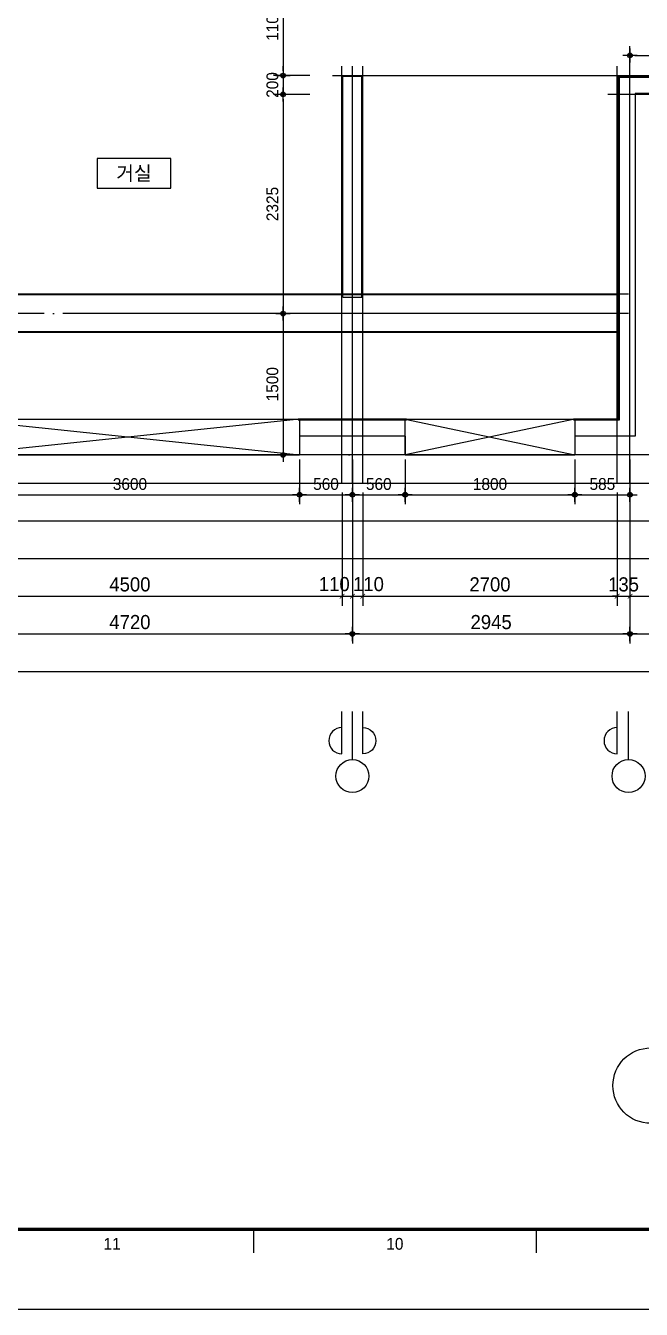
# Model space of a CAD drawing. Header units: millimetres. Extents: x 0 to 92204, y -190080 to 23760.
# Drawn here: x 59787 to 66318, y -190080 to -176458 of the extents above; entities that cross this region are included whole.
import ezdxf
from ezdxf.enums import TextEntityAlignment as Align

# ---------------------------------------------------------------- set-up
doc = ezdxf.new("R2010")
doc.units = ezdxf.units.MM
doc.header["$LTSCALE"] = 100
for name, pattern in [('AUDIT_D_220706163347-0', [0]), ('CEN', [62, 60, -1, 0, -1]), ('HIDDEN', [9.525, 6.35, -3.175])]:
    doc.linetypes.add(name, pattern=pattern)
doc.layers.get('defpoints').update_dxf_attribs({"color": 139})
for name, color, linetype in [('A-치수', 7, 'AUDIT_D_220706163347-0'), ('AA-BORD-FORM', 7, 'Continuous'), ('AA-BORD-TEXT', 3, 'Continuous'), ('AA-XXXX-DIMS', 7, 'Continuous'), ('AA-XXXX-SYMB', 7, 'Continuous'), ('CEN_CON', 1, 'CEN'), ('CEN_WALL', 12, 'CEN'), ('CONC', 2, 'Continuous'), ('DIM', 7, 'AUDIT_D_220706163347-0'), ('ELE3_CON', 7, 'Continuous'), ('MC', 135, 'Continuous'), ('WAL_DRY', 7, 'Continuous'), ('실명', 3, 'AUDIT_D_220706163347-0'), ('실명박스', 7, 'AUDIT_D_220706163347-0'), ('창호-open', 4, 'Continuous'), ('확장', 8, 'HIDDEN')]:
    doc.layers.add(name, color=color, linetype=linetype)
doc.styles.add('HAUD01', font='Dotum.ttf')
doc.styles.add('돋움', font='Dotum.ttf')
doc.styles.add('맑은고딕', font='malgun.ttf', dxfattribs={"width": 0.9})
doc.dimstyles.new('DIM-50', dxfattribs={"dimscale": 50, "dimtxt": 3, "dimasz": 1, "dimexe": 2, "dimexo": 2, "dimgap": 1, "dimtad": 1, "dimdec": 0, "dimzin": 0, "dimdsep": 46, "dimtxsty": '맑은고딕', "dimblk1": 'DIMDOT', "dimblk2": 'DIMDOT', "dimsah": 1, "dimcen": 0.09, "dimdle": 2, "dimclrd": 7, "dimclre": 7, "dimclrt": 3, "dimadec": 0, "dimazin": 0, "dimtfac": 1, "dimtdec": 0, "dimtix": 1, "dimtmove": 2, "dimatfit": 3, "dimldrblk": 'DIMDOT', "dimfxl": 1, "dimtolj": 1, "dimtzin": 0, "dimarcsym": 0})
doc.dimstyles.new('MCDIM-50', dxfattribs={"dimscale": 50, "dimtxt": 3, "dimasz": 1, "dimexe": 2, "dimexo": 2, "dimgap": 1, "dimtad": 1, "dimdec": 0, "dimzin": 0, "dimdsep": 46, "dimtxsty": '맑은고딕', "dimblk1": 'ARCHTICK', "dimblk2": 'ARCHTICK', "dimsah": 1, "dimcen": 0.09, "dimdle": 2, "dimclrd": 7, "dimclre": 7, "dimclrt": 3, "dimadec": 0, "dimazin": 0, "dimtfac": 1, "dimtdec": 0, "dimtix": 1, "dimtmove": 2, "dimatfit": 3, "dimldrblk": 'ARCHTICK', "dimfxl": 1, "dimtolj": 1, "dimtzin": 0, "dimarcsym": 0})
doc.dimstyles.new('내부100', dxfattribs={"dimscale": 50, "dimtxt": 2.5, "dimasz": 1, "dimexe": 2, "dimexo": 1, "dimgap": 1, "dimtad": 1, "dimdec": 0, "dimzin": 0, "dimdsep": 46, "dimtxsty": '돋움', "dimblk1": 'DIMDOT', "dimblk2": 'DIMDOT', "dimsah": 1, "dimcen": 0.09, "dimdle": 2, "dimclrd": 7, "dimclre": 7, "dimclrt": 3, "dimadec": 0, "dimazin": 0, "dimtfac": 1, "dimtdec": 0, "dimtix": 1, "dimtmove": 2, "dimatfit": 3, "dimldrblk": 'DIMDOT', "dimfxl": 1, "dimtolj": 1, "dimtzin": 0, "dimarcsym": 0})

# ---------------------------------------------------------------- blocks, each defined once
blk = doc.blocks.new('U-131B(확장)', base_point=(284085, -109270))
at = {"layer": 'CEN_CON'}
for p, q in [((292955, -109570), (292955, -105145)), ((299020, -109270), (283785, -109270))]:
    blk.add_line(p, q, dxfattribs=at)
at = {"layer": 'CEN_WALL'}
for p, q in [((295900, -109570), (295900, -105145)), ((299020, -105445), (295665, -105445)), ((295885, -107770), (288025, -107770))]:
    blk.add_line(p, q, dxfattribs=at)
at = {"layer": 'CONC'}
for p, q in [((292855, -107595), (292855, -105255)), ((293055, -105255), (292855, -105255)), ((293055, -107595), (293055, -105255)), ((295955, -105435), (295955, -109070)), ((296625, -105435), (295955, -105435)), ((292855, -107595), (293055, -107595)), ((293515, -109070), (292395, -109070)), ((292395, -109070), (292395, -109270)), ((293515, -109070), (293515, -109270)), ((295955, -109070), (295315, -109070)), ((295315, -109070), (295315, -109270)), ((293515, -109270), (292395, -109270)), ((296155, -109270), (295315, -109270))]:
    blk.add_line(p, q, dxfattribs=at)
at = {"layer": 'ELE3_CON'}
for p, q in [((288795, -109270), (292395, -109270)), ((293515, -109270), (295315, -109270))]:
    blk.add_line(p, q, dxfattribs=at)
at = {"layer": 'MC'}
for p, q in [((292845, -109570), (292845, -105145)), ((293065, -109570), (293065, -105145)), ((295765, -109570), (295765, -105145)), ((292745, -105245), (299020, -105245)), ((295885, -107565), (288025, -107565))]:
    blk.add_line(p, q, dxfattribs=at)
at = {"layer": 'WAL_DRY'}
for p, q in [((295775, -105255), (295775, -108890)), ((296640, -105255), (295775, -105255)), ((295785, -105265), (295785, -108900)), ((296640, -105265), (295785, -105265)), ((293530, -108890), (292380, -108890)), ((293530, -108900), (292380, -108900)), ((295775, -108890), (295300, -108890)), ((295785, -108900), (295300, -108900))]:
    blk.add_line(p, q, dxfattribs=at)
at = {"layer": '확장', "ltscale": 0.5, "const_width": 20, "flags": 128}
for points in [[(288335, -107565), (295765, -107565)], [(288335, -107965), (295765, -107965)]]:
    blk.add_lwpolyline(points, dxfattribs=at)
blk = doc.blocks.new('중심')
at = {"layer": 'DIM'}
blk.add_line((-350, 0), (0, 0), dxfattribs=at)
blk.add_circle((-470, 0), 120, dxfattribs=at)
blk = doc.blocks.new('DIMDOT')
at = {"layer": 'AA-XXXX-DIMS'}
for p, q in [((-1.5, 0), (1.5, 0)), ((0, -1.5), (0, 1.5))]:
    blk.add_line(p, q, dxfattribs=at)
for radius in [0.5, 0.25]:
    blk.add_circle((0, 0), radius, dxfattribs=at)
blk = doc.blocks.new('*D2541')
at = {"layer": 'defpoints', "color": 0, "transparency": 16777216}
for p in [(8379, -205073), (13099, -205073), (13099, -206673)]:
    blk.add_point(p, dxfattribs=at)
at = {"layer": 'DIM', "color": 7, "lineweight": -2, "transparency": 16777216}
for p, q in [((8379, -205173), (8379, -206773)), ((13099, -205173), (13099, -206773)), ((8429, -206673), (13049, -206673))]:
    blk.add_line(p, q, dxfattribs=at)
at = {"layer": 'DIM', "color": 7, "lineweight": -2, "transparency": 16777216, "xscale": 50, "yscale": 50, "zscale": 50, "rotation": 180}
blk.add_blockref('DIMDOT', (8379, -206673), dxfattribs=at)
at = {"layer": 'DIM', "color": 7, "lineweight": -2, "transparency": 16777216, "xscale": 50, "yscale": 50, "zscale": 50}
blk.add_blockref('DIMDOT', (13099, -206673), dxfattribs=at)
at = {"layer": 'DIM', "color": 3, "transparency": 16777216, "insert": (10739, -206548), "char_height": 150, "attachment_point": 5, "style": 'HAUD01'}
blk.add_mtext('\\A1;4720', dxfattribs=at)
blk = doc.blocks.new('*D2542')
at = {"layer": 'defpoints', "color": 0, "transparency": 16777216}
for p in [(13099, -205073), (16044, -205073), (16044, -206673)]:
    blk.add_point(p, dxfattribs=at)
at = {"layer": 'DIM', "color": 7, "lineweight": -2, "transparency": 16777216}
for p, q in [((13099, -205173), (13099, -206773)), ((16044, -205173), (16044, -206773)), ((13149, -206673), (15994, -206673))]:
    blk.add_line(p, q, dxfattribs=at)
at = {"layer": 'DIM', "color": 7, "lineweight": -2, "transparency": 16777216, "xscale": 50, "yscale": 50, "zscale": 50, "rotation": 180}
blk.add_blockref('DIMDOT', (13099, -206673), dxfattribs=at)
at = {"layer": 'DIM', "color": 7, "lineweight": -2, "transparency": 16777216, "xscale": 50, "yscale": 50, "zscale": 50}
blk.add_blockref('DIMDOT', (16044, -206673), dxfattribs=at)
at = {"layer": 'DIM', "color": 3, "transparency": 16777216, "insert": (14571, -206548), "char_height": 150, "attachment_point": 5, "style": 'HAUD01'}
blk.add_mtext('\\A1;2945', dxfattribs=at)
blk = doc.blocks.new('*D2543')
at = {"layer": 'defpoints', "color": 0, "transparency": 16777216}
for p in [(16044, -205073), (19344, -205073), (19344, -206673)]:
    blk.add_point(p, dxfattribs=at)
at = {"layer": 'DIM', "color": 7, "lineweight": -2, "transparency": 16777216}
for p, q in [((16044, -205173), (16044, -206773)), ((19344, -205173), (19344, -206773)), ((16094, -206673), (19294, -206673))]:
    blk.add_line(p, q, dxfattribs=at)
at = {"layer": 'DIM', "color": 7, "lineweight": -2, "transparency": 16777216, "xscale": 50, "yscale": 50, "zscale": 50, "rotation": 180}
blk.add_blockref('DIMDOT', (16044, -206673), dxfattribs=at)
at = {"layer": 'DIM', "color": 7, "lineweight": -2, "transparency": 16777216, "xscale": 50, "yscale": 50, "zscale": 50}
blk.add_blockref('DIMDOT', (19344, -206673), dxfattribs=at)
at = {"layer": 'DIM', "color": 3, "transparency": 16777216, "insert": (17694, -206548), "char_height": 150, "attachment_point": 5, "style": 'HAUD01'}
blk.add_mtext('\\A1;3300', dxfattribs=at)
blk = doc.blocks.new('*D2548')
at = {"layer": 'defpoints', "color": 0, "transparency": 16777216}
for p in [(4534, -205073), (30049, -205073), (30049, -207073)]:
    blk.add_point(p, dxfattribs=at)
at = {"layer": 'DIM', "color": 7, "lineweight": -2, "transparency": 16777216}
for p, q in [((4534, -205173), (4534, -207173)), ((30049, -205173), (30049, -207173)), ((4584, -207073), (29999, -207073))]:
    blk.add_line(p, q, dxfattribs=at)
at = {"layer": 'DIM', "color": 7, "lineweight": -2, "transparency": 16777216, "xscale": 50, "yscale": 50, "zscale": 50, "rotation": 180}
blk.add_blockref('DIMDOT', (4534, -207073), dxfattribs=at)
at = {"layer": 'DIM', "color": 7, "lineweight": -2, "transparency": 16777216, "xscale": 50, "yscale": 50, "zscale": 50}
blk.add_blockref('DIMDOT', (30049, -207073), dxfattribs=at)
at = {"layer": 'DIM', "color": 3, "transparency": 16777216, "insert": (17291, -206948), "char_height": 150, "attachment_point": 5, "style": 'HAUD01'}
blk.add_mtext('\\A1;25515', dxfattribs=at)
blk = doc.blocks.new('_ArchTick')
at = {"color": 0, "linetype": 'ByBlock', "const_width": 0.15}
blk.add_lwpolyline([(-0.5, -0.5), (0.5, 0.5)], dxfattribs=at)
blk = doc.blocks.new('*D2553')
at = {"layer": 'defpoints', "color": 0, "linetype": 'ByBlock', "transparency": 16777216}
for p in [(8489, -205073), (12989, -205073), (12989, -206273)]:
    blk.add_point(p, dxfattribs=at)
at = {"layer": 'DIM', "color": 7, "linetype": 'ByBlock', "lineweight": -2, "transparency": 16777216}
for p, q in [((8489, -205173), (8489, -206373)), ((12989, -205173), (12989, -206373)), ((8389, -206273), (13089, -206273))]:
    blk.add_line(p, q, dxfattribs=at)
at = {"layer": 'DIM', "color": 7, "linetype": 'ByBlock', "lineweight": -2, "transparency": 16777216, "xscale": 50, "yscale": 50, "zscale": 50, "rotation": 180}
blk.add_blockref('_ArchTick', (8489, -206273), dxfattribs=at)
at = {"layer": 'DIM', "color": 7, "linetype": 'ByBlock', "lineweight": -2, "transparency": 16777216, "xscale": 50, "yscale": 50, "zscale": 50}
blk.add_blockref('_ArchTick', (12989, -206273), dxfattribs=at)
at = {"layer": 'DIM', "color": 3, "linetype": 'ByBlock', "transparency": 16777216, "insert": (10739, -206148), "char_height": 150, "attachment_point": 5, "style": 'HAUD01'}
blk.add_mtext('\\A1;4500', dxfattribs=at)
blk = doc.blocks.new('*D2554')
at = {"layer": 'defpoints', "color": 0, "linetype": 'ByBlock', "transparency": 16777216}
for p in [(12989, -205073), (13099, -205073), (13099, -206273)]:
    blk.add_point(p, dxfattribs=at)
at = {"layer": 'DIM', "color": 7, "linetype": 'ByBlock', "lineweight": -2, "transparency": 16777216}
for p, q in [((12989, -205173), (12989, -206373)), ((13099, -205173), (13099, -206373)), ((12889, -206273), (13199, -206273))]:
    blk.add_line(p, q, dxfattribs=at)
at = {"layer": 'DIM', "color": 7, "linetype": 'ByBlock', "lineweight": -2, "transparency": 16777216, "xscale": 50, "yscale": 50, "zscale": 50, "rotation": 180}
blk.add_blockref('_ArchTick', (12989, -206273), dxfattribs=at)
at = {"layer": 'DIM', "color": 7, "linetype": 'ByBlock', "lineweight": -2, "transparency": 16777216, "xscale": 50, "yscale": 50, "zscale": 50}
blk.add_blockref('_ArchTick', (13099, -206273), dxfattribs=at)
at = {"layer": 'DIM', "color": 3, "linetype": 'ByBlock', "transparency": 16777216, "insert": (12907, -206145), "char_height": 150, "attachment_point": 5, "style": 'HAUD01'}
blk.add_mtext('\\A1;110', dxfattribs=at)
blk = doc.blocks.new('*D2555')
at = {"layer": 'defpoints', "color": 0, "linetype": 'ByBlock', "transparency": 16777216}
for p in [(13099, -205073), (13209, -205073), (13209, -206273)]:
    blk.add_point(p, dxfattribs=at)
at = {"layer": 'DIM', "color": 7, "linetype": 'ByBlock', "lineweight": -2, "transparency": 16777216}
for p, q in [((13099, -205173), (13099, -206373)), ((13209, -205173), (13209, -206373)), ((12999, -206273), (13309, -206273))]:
    blk.add_line(p, q, dxfattribs=at)
at = {"layer": 'DIM', "color": 7, "linetype": 'ByBlock', "lineweight": -2, "transparency": 16777216, "xscale": 50, "yscale": 50, "zscale": 50, "rotation": 180}
blk.add_blockref('_ArchTick', (13099, -206273), dxfattribs=at)
at = {"layer": 'DIM', "color": 7, "linetype": 'ByBlock', "lineweight": -2, "transparency": 16777216, "xscale": 50, "yscale": 50, "zscale": 50}
blk.add_blockref('_ArchTick', (13209, -206273), dxfattribs=at)
at = {"layer": 'DIM', "color": 3, "linetype": 'ByBlock', "transparency": 16777216, "insert": (13270, -206145), "char_height": 150, "attachment_point": 5, "style": 'HAUD01'}
blk.add_mtext('\\A1;110', dxfattribs=at)
blk = doc.blocks.new('*D2556')
at = {"layer": 'defpoints', "color": 0, "linetype": 'ByBlock', "transparency": 16777216}
for p in [(13209, -205073), (15909, -205073), (15909, -206273)]:
    blk.add_point(p, dxfattribs=at)
at = {"layer": 'DIM', "color": 7, "linetype": 'ByBlock', "lineweight": -2, "transparency": 16777216}
for p, q in [((13209, -205173), (13209, -206373)), ((15909, -205173), (15909, -206373)), ((13109, -206273), (16009, -206273))]:
    blk.add_line(p, q, dxfattribs=at)
at = {"layer": 'DIM', "color": 7, "linetype": 'ByBlock', "lineweight": -2, "transparency": 16777216, "xscale": 50, "yscale": 50, "zscale": 50, "rotation": 180}
blk.add_blockref('_ArchTick', (13209, -206273), dxfattribs=at)
at = {"layer": 'DIM', "color": 7, "linetype": 'ByBlock', "lineweight": -2, "transparency": 16777216, "xscale": 50, "yscale": 50, "zscale": 50}
blk.add_blockref('_ArchTick', (15909, -206273), dxfattribs=at)
at = {"layer": 'DIM', "color": 3, "linetype": 'ByBlock', "transparency": 16777216, "insert": (14559, -206148), "char_height": 150, "attachment_point": 5, "style": 'HAUD01'}
blk.add_mtext('\\A1;2700', dxfattribs=at)
blk = doc.blocks.new('*D2557')
at = {"layer": 'defpoints', "color": 0, "linetype": 'ByBlock', "transparency": 16777216}
for p in [(15909, -205073), (16044, -205073), (16044, -206273)]:
    blk.add_point(p, dxfattribs=at)
at = {"layer": 'DIM', "color": 7, "linetype": 'ByBlock', "lineweight": -2, "transparency": 16777216}
for p, q in [((15909, -205173), (15909, -206373)), ((16044, -205173), (16044, -206373)), ((15909, -206273), (15859, -206273)), ((15909, -206273), (16044, -206273)), ((16044, -206273), (16094, -206273))]:
    blk.add_line(p, q, dxfattribs=at)
at = {"layer": 'DIM', "color": 7, "linetype": 'ByBlock', "lineweight": -2, "transparency": 16777216, "xscale": 50, "yscale": 50, "zscale": 50}
blk.add_blockref('_ArchTick', (15909, -206273), dxfattribs=at)
at = {"layer": 'DIM', "color": 7, "linetype": 'ByBlock', "lineweight": -2, "transparency": 16777216, "xscale": 50, "yscale": 50, "zscale": 50, "rotation": 180}
blk.add_blockref('_ArchTick', (16044, -206273), dxfattribs=at)
at = {"layer": 'DIM', "color": 3, "linetype": 'ByBlock', "transparency": 16777216, "insert": (15976, -206148), "char_height": 150, "attachment_point": 5, "style": 'HAUD01'}
blk.add_mtext('\\A1;135', dxfattribs=at)
blk = doc.blocks.new('XR-FORM 청주월명')
at = {"layer": 'AA-BORD-FORM', "color": 2}
for p, q in [((241, 17), (241, 12)), ((301, 17), (301, 12))]:
    blk.add_line(p, q, dxfattribs=at)
at = {"layer": 'AA-BORD-FORM', "color": 1}
blk.add_lwpolyline([(0, 0), (841, 0), (841, 594), (0, 594)], close=True, dxfattribs=at)
at = {"layer": 'AA-BORD-FORM', "color": 2, "const_width": 0.682}
blk.add_lwpolyline([(21, 17), (21, 577), (821, 577), (821, 17)], close=True, dxfattribs=at)
at = {"layer": 'AA-BORD-TEXT', "color": 7, "style": 'HAUD01'}
for s, p in [('11', (211, 13.9)), ('10', (271, 13.9))]:
    blk.add_text(s, height=2.5, dxfattribs=at).set_placement(p, align=Align.MIDDLE_CENTER)
blk = doc.blocks.new('*D1564')
at = {"layer": 'defpoints', "color": 0, "transparency": 16777216}
for p in [(59093, -181013), (62693, -181013), (62693, -181436)]:
    blk.add_point(p, dxfattribs=at)
at = {"layer": 'DIM', "color": 7, "lineweight": -2, "transparency": 16777216}
for p, q in [((59093, -181063), (59093, -181536)), ((62693, -181063), (62693, -181536)), ((59143, -181436), (62643, -181436))]:
    blk.add_line(p, q, dxfattribs=at)
at = {"layer": 'DIM', "color": 7, "lineweight": -2, "transparency": 16777216, "xscale": 50, "yscale": 50, "zscale": 50, "rotation": 180}
blk.add_blockref('DIMDOT', (59093, -181436), dxfattribs=at)
at = {"layer": 'DIM', "color": 7, "lineweight": -2, "transparency": 16777216, "xscale": 50, "yscale": 50, "zscale": 50}
blk.add_blockref('DIMDOT', (62693, -181436), dxfattribs=at)
at = {"layer": 'DIM', "color": 3, "transparency": 16777216, "insert": (60893, -181323), "char_height": 125, "attachment_point": 5, "style": '돋움'}
blk.add_mtext('\\A1;3600', dxfattribs=at)
blk = doc.blocks.new('*D1565')
at = {"layer": 'defpoints', "color": 0, "transparency": 16777216}
for p in [(62693, -181013), (63253, -181013), (63253, -181436)]:
    blk.add_point(p, dxfattribs=at)
at = {"layer": 'DIM', "color": 7, "lineweight": -2, "transparency": 16777216}
for p, q in [((62693, -181063), (62693, -181536)), ((63253, -181063), (63253, -181536)), ((62743, -181436), (63203, -181436))]:
    blk.add_line(p, q, dxfattribs=at)
at = {"layer": 'DIM', "color": 7, "lineweight": -2, "transparency": 16777216, "xscale": 50, "yscale": 50, "zscale": 50, "rotation": 180}
blk.add_blockref('DIMDOT', (62693, -181436), dxfattribs=at)
at = {"layer": 'DIM', "color": 7, "lineweight": -2, "transparency": 16777216, "xscale": 50, "yscale": 50, "zscale": 50}
blk.add_blockref('DIMDOT', (63253, -181436), dxfattribs=at)
at = {"layer": 'DIM', "color": 3, "transparency": 16777216, "insert": (62973, -181323), "char_height": 125, "attachment_point": 5, "style": '돋움'}
blk.add_mtext('\\A1;560', dxfattribs=at)
blk = doc.blocks.new('*D1566')
at = {"layer": 'defpoints', "color": 0, "transparency": 16777216}
for p in [(63253, -181013), (63813, -181013), (63813, -181436)]:
    blk.add_point(p, dxfattribs=at)
at = {"layer": 'DIM', "color": 7, "lineweight": -2, "transparency": 16777216}
for p, q in [((63253, -181063), (63253, -181536)), ((63813, -181063), (63813, -181536)), ((63303, -181436), (63763, -181436))]:
    blk.add_line(p, q, dxfattribs=at)
at = {"layer": 'DIM', "color": 7, "lineweight": -2, "transparency": 16777216, "xscale": 50, "yscale": 50, "zscale": 50, "rotation": 180}
blk.add_blockref('DIMDOT', (63253, -181436), dxfattribs=at)
at = {"layer": 'DIM', "color": 7, "lineweight": -2, "transparency": 16777216, "xscale": 50, "yscale": 50, "zscale": 50}
blk.add_blockref('DIMDOT', (63813, -181436), dxfattribs=at)
at = {"layer": 'DIM', "color": 3, "transparency": 16777216, "insert": (63533, -181323), "char_height": 125, "attachment_point": 5, "style": '돋움'}
blk.add_mtext('\\A1;560', dxfattribs=at)
blk = doc.blocks.new('*D1567')
at = {"layer": 'defpoints', "color": 0, "transparency": 16777216}
for p in [(63813, -181013), (65613, -181013), (65613, -181436)]:
    blk.add_point(p, dxfattribs=at)
at = {"layer": 'DIM', "color": 7, "lineweight": -2, "transparency": 16777216}
for p, q in [((63813, -181063), (63813, -181536)), ((65613, -181063), (65613, -181536)), ((63863, -181436), (65563, -181436))]:
    blk.add_line(p, q, dxfattribs=at)
at = {"layer": 'DIM', "color": 7, "lineweight": -2, "transparency": 16777216, "xscale": 50, "yscale": 50, "zscale": 50, "rotation": 180}
blk.add_blockref('DIMDOT', (63813, -181436), dxfattribs=at)
at = {"layer": 'DIM', "color": 7, "lineweight": -2, "transparency": 16777216, "xscale": 50, "yscale": 50, "zscale": 50}
blk.add_blockref('DIMDOT', (65613, -181436), dxfattribs=at)
at = {"layer": 'DIM', "color": 3, "transparency": 16777216, "insert": (64713, -181323), "char_height": 125, "attachment_point": 5, "style": '돋움'}
blk.add_mtext('\\A1;1800', dxfattribs=at)
blk = doc.blocks.new('*D1568')
at = {"layer": 'defpoints', "color": 0, "transparency": 16777216}
for p in [(65613, -181013), (66198, -181013), (66198, -181436)]:
    blk.add_point(p, dxfattribs=at)
at = {"layer": 'DIM', "color": 7, "lineweight": -2, "transparency": 16777216}
for p, q in [((65613, -181063), (65613, -181536)), ((66198, -181063), (66198, -181536)), ((65663, -181436), (66148, -181436))]:
    blk.add_line(p, q, dxfattribs=at)
at = {"layer": 'DIM', "color": 7, "lineweight": -2, "transparency": 16777216, "xscale": 50, "yscale": 50, "zscale": 50, "rotation": 180}
blk.add_blockref('DIMDOT', (65613, -181436), dxfattribs=at)
at = {"layer": 'DIM', "color": 7, "lineweight": -2, "transparency": 16777216, "xscale": 50, "yscale": 50, "zscale": 50}
blk.add_blockref('DIMDOT', (66198, -181436), dxfattribs=at)
at = {"layer": 'DIM', "color": 3, "transparency": 16777216, "insert": (65905, -181323), "char_height": 125, "attachment_point": 5, "style": '돋움'}
blk.add_mtext('\\A1;585', dxfattribs=at)
blk = doc.blocks.new('*D1631')
at = {"layer": 'defpoints', "color": 0, "transparency": 16777216}
for p in [(66923, -176774), (66198, -176998), (66923, -176998)]:
    blk.add_point(p, dxfattribs=at)
at = {"layer": 'DIM', "color": 7, "lineweight": -2, "transparency": 16777216}
for p, q in [((66198, -176948), (66198, -176674)), ((66248, -176774), (66873, -176774)), ((66923, -176948), (66923, -176674))]:
    blk.add_line(p, q, dxfattribs=at)
at = {"layer": 'DIM', "color": 7, "lineweight": -2, "transparency": 16777216, "xscale": 50, "yscale": 50, "zscale": 50, "rotation": 180}
blk.add_blockref('DIMDOT', (66198, -176774), dxfattribs=at)
at = {"layer": 'DIM', "color": 7, "lineweight": -2, "transparency": 16777216, "xscale": 50, "yscale": 50, "zscale": 50}
blk.add_blockref('DIMDOT', (66923, -176774), dxfattribs=at)
at = {"layer": 'DIM', "color": 3, "transparency": 16777216, "insert": (66560, -176662), "char_height": 125, "attachment_point": 5, "style": '돋움'}
blk.add_mtext('\\A1;725', dxfattribs=at)
blk = doc.blocks.new('*D1549')
at = {"layer": 'defpoints', "color": 0, "transparency": 16777216}
for p in [(62853, -175888), (62517, -176988), (62853, -176988)]:
    blk.add_point(p, dxfattribs=at)
at = {"layer": 'DIM', "color": 7, "lineweight": -2, "transparency": 16777216}
for p, q in [((62803, -175888), (62417, -175888)), ((62517, -175938), (62517, -176938)), ((62803, -176988), (62417, -176988))]:
    blk.add_line(p, q, dxfattribs=at)
at = {"layer": 'DIM', "color": 7, "lineweight": -2, "transparency": 16777216, "xscale": 50, "yscale": 50, "zscale": 50}
for p, rotation in [((62517, -175888), 90), ((62517, -176988), 270)]:
    blk.add_blockref('DIMDOT', p, dxfattribs=dict(at, rotation=rotation))
at = {"layer": 'DIM', "color": 3, "transparency": 16777216, "insert": (62405, -176438), "char_height": 125, "attachment_point": 5, "rotation": 90, "style": '돋움'}
blk.add_mtext('\\A1;1100', dxfattribs=at)
blk = doc.blocks.new('*D1550')
at = {"layer": 'defpoints', "color": 0, "transparency": 16777216}
for p in [(62853, -176988), (62517, -177188), (62853, -177188)]:
    blk.add_point(p, dxfattribs=at)
at = {"layer": 'DIM', "color": 7, "lineweight": -2, "transparency": 16777216}
for p, q in [((62517, -176938), (62517, -176888)), ((62803, -176988), (62417, -176988)), ((62517, -176988), (62517, -177188)), ((62803, -177188), (62417, -177188)), ((62517, -177238), (62517, -177288))]:
    blk.add_line(p, q, dxfattribs=at)
at = {"layer": 'DIM', "color": 7, "lineweight": -2, "transparency": 16777216, "xscale": 50, "yscale": 50, "zscale": 50}
for p, rotation in [((62517, -176988), 270), ((62517, -177188), 90)]:
    blk.add_blockref('DIMDOT', p, dxfattribs=dict(at, rotation=rotation))
at = {"layer": 'DIM', "color": 3, "transparency": 16777216, "insert": (62405, -177088), "char_height": 125, "attachment_point": 5, "rotation": 90, "style": '돋움'}
blk.add_mtext('\\A1;200', dxfattribs=at)
blk = doc.blocks.new('*D1551')
at = {"layer": 'defpoints', "color": 0, "transparency": 16777216}
for p in [(62853, -177188), (62517, -179513), (62853, -179513)]:
    blk.add_point(p, dxfattribs=at)
at = {"layer": 'DIM', "color": 7, "lineweight": -2, "transparency": 16777216}
for p, q in [((62803, -177188), (62417, -177188)), ((62517, -177238), (62517, -179463)), ((62803, -179513), (62417, -179513))]:
    blk.add_line(p, q, dxfattribs=at)
at = {"layer": 'DIM', "color": 7, "lineweight": -2, "transparency": 16777216, "xscale": 50, "yscale": 50, "zscale": 50}
for p, rotation in [((62517, -177188), 90), ((62517, -179513), 270)]:
    blk.add_blockref('DIMDOT', p, dxfattribs=dict(at, rotation=rotation))
at = {"layer": 'DIM', "color": 3, "transparency": 16777216, "insert": (62405, -178351), "char_height": 125, "attachment_point": 5, "rotation": 90, "style": '돋움'}
blk.add_mtext('\\A1;2325', dxfattribs=at)
blk = doc.blocks.new('*D1552')
at = {"layer": 'defpoints', "color": 0, "transparency": 16777216}
for p in [(62853, -179513), (62517, -181013), (62853, -181013)]:
    blk.add_point(p, dxfattribs=at)
at = {"layer": 'DIM', "color": 7, "lineweight": -2, "transparency": 16777216}
for p, q in [((62803, -179513), (62417, -179513)), ((62517, -179563), (62517, -180963)), ((62803, -181013), (62417, -181013))]:
    blk.add_line(p, q, dxfattribs=at)
at = {"layer": 'DIM', "color": 7, "lineweight": -2, "transparency": 16777216, "xscale": 50, "yscale": 50, "zscale": 50}
for p, rotation in [((62517, -179513), 90), ((62517, -181013), 270)]:
    blk.add_blockref('DIMDOT', p, dxfattribs=dict(at, rotation=rotation))
at = {"layer": 'DIM', "color": 3, "transparency": 16777216, "insert": (62405, -180263), "char_height": 125, "attachment_point": 5, "rotation": 90, "style": '돋움'}
blk.add_mtext('\\A1;1500', dxfattribs=at)
blk = doc.blocks.new('DIM-1108')
at = {"layer": 'DIM'}
for points in [[(12988.8, -207665.8, 1), (12988.8, -207945.8), (12988.8, -207495.8)], [(13208.8, -207665.8, -1), (13208.8, -207945.8), (13208.8, -207495.8)], [(15908.8, -207665.8, 1), (15908.8, -207945.8), (15908.8, -207495.8)]]:
    blk.add_lwpolyline(points, format="xyb", dxfattribs=at)
at = {"layer": 'A-치수', "xscale": 1.458333333333342, "yscale": 1.458333333333342, "zscale": 1.458333333333342, "rotation": 90}
for p in [(13098.8, -207495.8), (16028.8, -207495.8)]:
    blk.add_blockref('중심', p, dxfattribs=at)
at = {"layer": 'DIM'}
for base, p1, p2, picture, middle in [((30048.8, -207073.2), (4533.8, -205073.2), (30048.8, -205073.2), '*D2548', (17291.3, -206948.1)), ((13098.8, -206673.2), (8378.8, -205073.2), (13098.8, -205073.2), '*D2541', (10738.8, -206548.1)), ((16043.8, -206673.2), (13098.8, -205073.2), (16043.8, -205073.2), '*D2542', (14571.3, -206548.1)), ((19343.8, -206673.2), (16043.8, -205073.2), (19343.8, -205073.2), '*D2543', (17693.8, -206548.1))]:
    dim = blk.add_linear_dim(base=base, p1=p1, p2=p2, angle=180, dimstyle='DIM-50', override={"dimscale": 50, "dimtxsty": 'HAUD01'}, dxfattribs=at)
    dim.commit()
    dim.dimension.update_dxf_attribs({"geometry": picture, "text_midpoint": middle})
at = {"layer": 'DIM', "linetype": 'ByBlock'}
for base, p1, p2, picture, middle in [((12988.8, -206273.2), (8488.8, -205073.2), (12988.8, -205073.2), '*D2553', (10738.8, -206148.1)), ((15908.8, -206273.2), (13208.8, -205073.2), (15908.8, -205073.2), '*D2556', (14558.8, -206148.1)), ((16043.8, -206273.2), (15908.8, -205073.2), (16043.8, -205073.2), '*D2557', (15976.3, -206148.1))]:
    dim = blk.add_linear_dim(base=base, p1=p1, p2=p2, angle=180, dimstyle='MCDIM-50', override={"dimtxsty": 'HAUD01'}, dxfattribs=at)
    dim.commit()
    dim.dimension.update_dxf_attribs({"geometry": picture, "text_midpoint": middle})
for base, p1, p2, picture, middle in [((13098.8, -206273.2), (12988.8, -205073.2), (13098.8, -205073.2), '*D2554', (12906.9, -206145.3)), ((13208.8, -206273.2), (13098.8, -205073.2), (13208.8, -205073.2), '*D2555', (13269.9, -206145.3))]:
    dim = blk.add_linear_dim(base=base, p1=p1, p2=p2, angle=180, dimstyle='MCDIM-50', override={"dimtxsty": 'HAUD01'}, dxfattribs=at)
    dim.commit()
    dim.dimension.update_dxf_attribs({"geometry": picture, "text_midpoint": middle, "dimtype": 128})

msp = doc.modelspace()

# ---------------------------------------------------------------- linework, layer by layer
at = {"layer": 'AA-XXXX-SYMB', "color": 3}
msp.add_circle((66417.1, -187706.2), 400, dxfattribs=at)
at = {"layer": 'defpoints'}
for points in [[(86817.7, -166588.2), (52082.7, -166588.2), (52082.7, -183313.2), (86817.7, -183313.2)], [(86417.7, -166988.2), (52482.7, -166988.2), (52482.7, -182913.2), (86417.7, -182913.2)], [(86017.7, -167388.2), (52882.7, -167388.2), (52882.7, -182513.2), (86017.7, -182513.2)], [(85617.7, -167788.2), (53282.7, -167788.2), (53282.7, -182113.2), (85617.7, -182113.2)], [(85217.7, -168188.2), (53682.7, -168188.2), (53682.7, -181713.2), (85217.7, -181713.2)], [(84817.7, -168588.2), (54082.7, -168588.2), (54082.7, -181313.2), (84817.7, -181313.2)]]:
    msp.add_lwpolyline(points, close=True, dxfattribs=at)
at = {"layer": '실명박스'}
msp.add_lwpolyline([(60546.2, -177869.4), (60546.2, -178181.9), (61327.8, -178181.9), (61327.8, -177869.4)], close=True, dxfattribs=at)
at = {"layer": '창호-open'}
for p, q in [((62692.7, -180633.2), (59092.7, -181013.2)), ((59092.7, -180633.2), (62692.7, -181013.2)), ((65612.7, -180633.2), (63812.7, -181013.2)), ((63812.7, -180633.2), (65612.7, -181013.2))]:
    msp.add_line(p, q, dxfattribs=at)
for points in [[(59092.7, -180633.2), (62692.7, -180633.2), (62692.7, -181013.2), (59092.7, -181013.2)], [(63812.7, -180633.2), (65612.7, -180633.2), (65612.7, -181013.2), (63812.7, -181013.2)]]:
    msp.add_lwpolyline(points, close=True, dxfattribs=at)

# ---------------------------------------------------------------- block references
for name, p in [('DIM-1108', (50153.9, 23760)), ('U-131B(확장)', (54382.7, -181013.2))]:
    msp.add_blockref(name, p)
at = {"xscale": 50, "yscale": 50, "zscale": 50}
msp.add_blockref('XR-FORM 청주월명', (50153.9, -190080), dxfattribs=at)

# ---------------------------------------------------------------- texts
at = {"layer": '실명', "style": 'HAUD01'}
msp.add_text('거실', height=150, dxfattribs=at).set_placement((60935.6, -178023.4), align=Align.MIDDLE)

# ---------------------------------------------------------------- dimensions: what is measured, and where the dimension line sits
at = {"layer": 'DIM'}
for base, p1, p2, angle, picture, middle in [((62517.2, -176988.2), (62852.7, -175888.2), (62852.7, -176988.2), 90, '*D1549', (62404.6, -176438.2)), ((62517.2, -177188.2), (62852.7, -176988.2), (62852.7, -177188.2), 90, '*D1550', (62404.6, -177088.2)), ((62517.2, -179513.2), (62852.7, -177188.2), (62852.7, -179513.2), 90, '*D1551', (62404.6, -178350.7)), ((62517.2, -181013.2), (62852.7, -179513.2), (62852.7, -181013.2), 90, '*D1552', (62404.6, -180263.2)), ((62692.7, -181435.6), (59092.7, -181013.2), (62692.7, -181013.2), 180, '*D1564', (60892.7, -181323)), ((63252.7, -181435.6), (62692.7, -181013.2), (63252.7, -181013.2), 180, '*D1565', (62972.7, -181323)), ((63812.7, -181435.6), (63252.7, -181013.2), (63812.7, -181013.2), 180, '*D1566', (63532.7, -181323)), ((65612.7, -181435.6), (63812.7, -181013.2), (65612.7, -181013.2), 180, '*D1567', (64712.7, -181323)), ((66197.7, -181435.6), (65612.7, -181013.2), (66197.7, -181013.2), 180, '*D1568', (65905.2, -181323))]:
    dim = msp.add_linear_dim(base=base, p1=p1, p2=p2, angle=angle, dimstyle='내부100', override={"dimscale": 50}, dxfattribs=at)
    dim.commit()
    dim.dimension.update_dxf_attribs({"geometry": picture, "text_midpoint": middle})
dim = msp.add_linear_dim(base=(66922.7, -176774.3), p1=(66197.7, -176998.2), p2=(66922.7, -176998.2), dimstyle='내부100', override={"dimscale": 50}, dxfattribs=at)
dim.commit()
dim.dimension.update_dxf_attribs({"geometry": '*D1631', "text_midpoint": (66560.2, -176661.7)})

doc.saveas('drawing.dxf')
